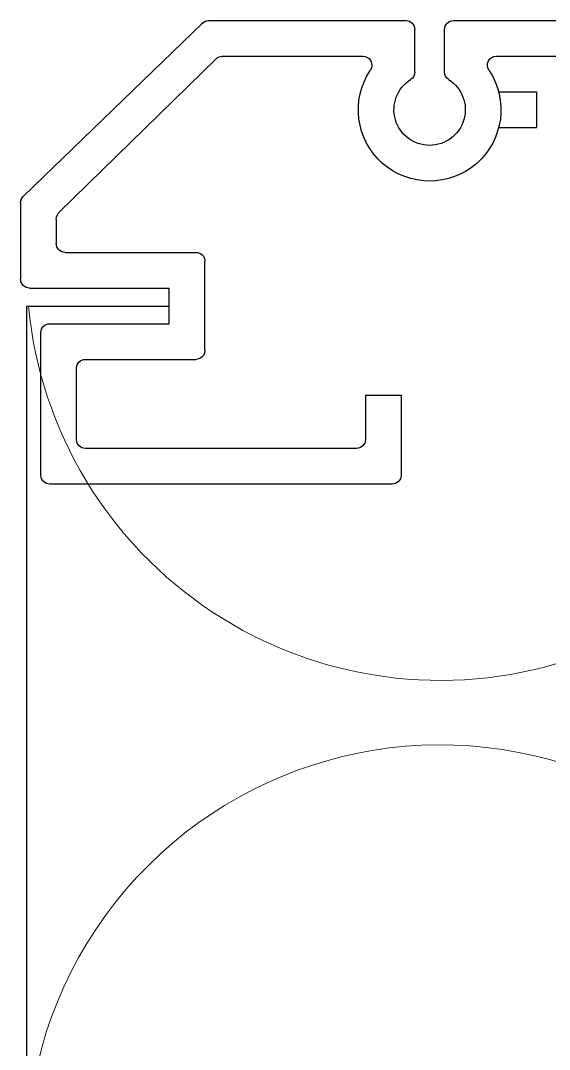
# Model space of a CAD drawing. Header units: millimetres. Extents: x 0 to 420000, y 0 to 297000.
# Drawn here: x 255921.8 to 255951.5, y 27434 to 27491.7 of the extents above; entities that cross this region are included whole.
import ezdxf

# ---------------------------------------------------------------- set-up
doc = ezdxf.new("R2010")
doc.units = ezdxf.units.MM
doc.layers.add('A-DWXM-DOOR', color=4, linetype='Continuous', lineweight=25)
doc.layers.add('A-XXXX-INSL2', color=8, linetype='Continuous', lineweight=18)

# ---------------------------------------------------------------- blocks, each defined once
blk = doc.blocks.new('방열도어-양개')
at = {"color": 6}
for p, q in [((203.055, 3041.734), (112.825, 3041.734)), ((216.782, 3041.734), (205.722, 3041.734)), ((227.177, 3031.867), (217.13, 3041.594)), ((203.555, 3038.849), (203.555, 3041.234)), ((205.222, 3038.849), (205.222, 3041.234)), ((200.647, 3039.734), (115.234, 3039.734)), ((216.02, 3039.734), (208.13, 3039.734)), ((225.16, 3030.98), (216.35, 3039.61)), ((200.516, 3037.734), (198.388, 3037.734)), ((198.388, 3037.734), (198.388, 3035.734)), ((200.516, 3035.734), (198.388, 3035.734)), ((227.329, 3031.508), (227.329, 3027.234)), ((225.329, 3030.604), (225.329, 3029.234)), ((216.992, 3023.234), (216.992, 3028.234)), ((224.829, 3028.734), (217.492, 3028.734)), ((218.992, 3024.734), (218.992, 3026.734)), ((226.829, 3026.734), (218.992, 3026.734)), ((225.692, 3024.734), (218.992, 3024.734)), ((226.192, 3016.234), (226.192, 3024.234)), ((223.692, 3022.734), (217.492, 3022.734)), ((224.192, 3018.234), (224.192, 3022.234)), ((207.992, 3020.734), (205.992, 3020.734)), ((205.992, 3020.734), (205.992, 3016.234)), ((207.992, 3020.734), (207.992, 3018.234)), ((208.492, 3017.734), (223.692, 3017.734)), ((206.492, 3015.734), (225.692, 3015.734))]:
    blk.add_line(p, q, dxfattribs=at)
blk.add_line((218.992, 3025.705), (226.992, 3025.705))
for centre, radius, start, end in [((203.055, 3041.234), 0.5, 0, 90), ((205.722, 3041.234), 0.5, 90, 180), ((216.782, 3041.234), 0.5, 45.92816, 90), ((216.792, 3041.234), 0.5, 36.15475, 90), ((200.647, 3039.234), 0.5, 326.25101, 90), ((208.13, 3039.234), 0.5, 90, 213.74899), ((216.02, 3039.234), 0.5, 48.65836, 90), ((204.389, 3036.734), 4, 146.25101, 33.74899), ((203.055, 3038.849), 0.5, 302.23095, 0), ((205.722, 3038.849), 0.5, 180, 237.76905), ((204.389, 3036.734), 2, 122.23095, 57.76905), ((226.829, 3031.508), 0.5, 0, 48.65836), ((226.829, 3031.508), 0.5, 0, 45.92816), ((224.829, 3030.604), 0.5, 0, 48.65836), ((224.829, 3029.234), 0.5, 270, 0), ((217.492, 3028.234), 0.5, 90, 180), ((226.829, 3027.234), 0.5, 270, 0), ((225.692, 3024.234), 0.5, 0, 90), ((217.492, 3023.234), 0.5, 180, 270), ((223.692, 3022.234), 0.5, 0, 90), ((208.492, 3018.234), 0.5, 180, 270), ((223.692, 3018.234), 0.5, 270, 0), ((206.492, 3016.234), 0.5, 180, 270), ((225.692, 3016.234), 0.5, 270, 0)]:
    blk.add_arc(centre, radius, start, end, dxfattribs=at)
at = {"layer": 'A-DWXM-DOOR'}
blk.add_line((226.992, 3025.705), (226.992, 77.92), dxfattribs=at)
at = {"layer": 'A-XXXX-INSL2'}
blk.add_lwpolyline([(196.692, 2955.845, 1.37259), (196.692, 2999.995), (132.292, 2980.845, -1.37259), (132.292, 3024.995), (196.692, 3005.845, 0.478947), (226.886, 3025.705, 0.478947)], format="xyb", dxfattribs=at)
blk = doc.blocks.new('지하2층')
at = {"xscale": -1}
blk.add_blockref('방열도어-양개', (4826460.417, -401118.714), dxfattribs=at)

msp = doc.modelspace()

# ---------------------------------------------------------------- block references
msp.add_blockref('지하2층', (-4570311.261, 425568.714))

doc.saveas('drawing.dxf')
